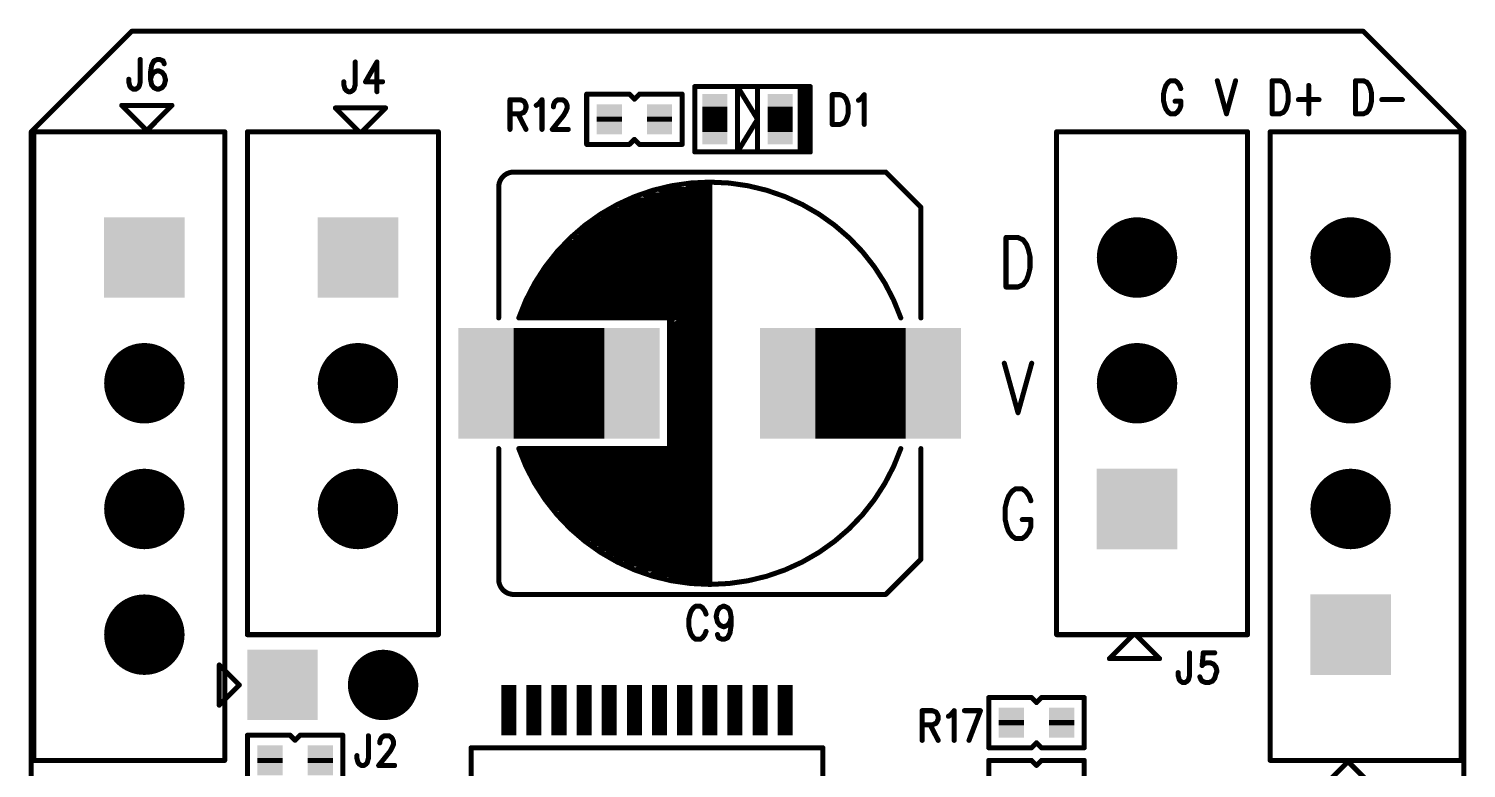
# Model space of a CAD drawing. Extents: x 100 to 128.6, y 94 to 134.1.
# Drawn here: x 99.95 to 128.55, y 119.34 to 134.05 of the extents above; entities that cross this region are included whole.
import ezdxf

# ---------------------------------------------------------------- set-up
doc = ezdxf.new("R2010")
doc.units = 0
doc.layers.get('0').update_dxf_attribs({"linetype": 'CONTINUOUS'})
doc.layers.add('MASK-TOP_PHO', color=10, linetype='CONTINUOUS')
doc.layers.add('SILK-TOP_PHO', color=9, linetype='CONTINUOUS')

# ---------------------------------------------------------------- blocks, each defined once
blk = doc.blocks.new('ROUND_1')
at = {"const_width": 0.050038}
blk.add_lwpolyline([(-0.025018, 0, 1), (0.025018, 0, 1)], format="xyb", close=True, dxfattribs=at)
blk = doc.blocks.new('SQUARE_28')
blk.add_solid([(0.799972, 0.799972), (0.799972, -0.799972), (-0.799972, 0.799972), (-0.799972, -0.799972)])
blk = doc.blocks.new('ROUND_49')
at = {"const_width": 0.799972}
blk.add_lwpolyline([(-0.399986, 0, 1), (0.399986, 0, 1)], format="xyb", close=True, dxfattribs=at)
blk = doc.blocks.new('ROUND_130')
at = {"const_width": 0.700024}
blk.add_lwpolyline([(-0.350012, 0, 1), (0.350012, 0, 1)], format="xyb", close=True, dxfattribs=at)
blk = doc.blocks.new('SQUARE_132')
blk.add_solid([(0.700024, 0.700024), (0.700024, -0.700024), (-0.700024, 0.700024), (-0.700024, -0.700024)])
blk = doc.blocks.new('SQUARE_16')
blk.add_solid([(0.250062, 0.250062), (0.250062, -0.250062), (-0.250062, 0.250062), (-0.250062, -0.250062)])
blk = doc.blocks.new('SQUARE_137')
blk.add_solid([(0.149986, 0.149986), (0.149986, -0.149986), (-0.149986, 0.149986), (-0.149986, -0.149986)])
blk = doc.blocks.new('SQUARE_171')
blk.add_solid([(1.099946, 1.099946), (1.099946, -1.099946), (-1.099946, 1.099946), (-1.099946, -1.099946)])

msp = doc.modelspace()

# ---------------------------------------------------------------- linework, layer by layer
at = {"layer": 'MASK-TOP_PHO'}
for points, const_width in [([(102.00005, 133.999986), (100.000054, 131.99999)], 0.100076), ([(126.499874, 133.999986), (102.00005, 133.999986)], 0.100076), ([(128.500124, 131.99999), (126.499874, 133.999986)], 0.100076), ([(113.599976, 132.500116), (113.599976, 131.99999)], 0.500124), ([(114.899948, 132.500116), (114.899948, 131.99999)], 0.500124), ([(111.499904, 132.199888), (111.499904, 132.299964)], 0.500124), ([(112.499902, 132.199888), (112.499902, 132.299964)], 0.500124), ([(100.000054, 131.99999), (100.000054, 102.00005)], 0.100076), ([(128.500124, 102.00005), (128.500124, 131.99999)], 0.100076), ([(109.599984, 127), (111.400082, 127)], 2.199892), ([(115.599972, 127), (117.40007, 127)], 2.199892), ([(109.499908, 120.149874), (109.499908, 120.849898)], 0.299972), ([(110.000034, 120.149874), (110.000034, 120.849898)], 0.299972), ([(110.499906, 120.149874), (110.499906, 120.849898)], 0.299972), ([(111.000032, 120.149874), (111.000032, 120.849898)], 0.299972), ([(111.499904, 120.149874), (111.499904, 120.849898)], 0.299972), ([(112.00003, 120.149874), (112.00003, 120.849898)], 0.299972), ([(112.499902, 120.149874), (112.499902, 120.849898)], 0.299972), ([(113.000028, 120.149874), (113.000028, 120.849898)], 0.299972), ([(113.4999, 120.149874), (113.4999, 120.849898)], 0.299972), ([(114.000026, 120.149874), (114.000026, 120.849898)], 0.299972), ([(114.499898, 120.149874), (114.499898, 120.849898)], 0.299972), ([(115.000024, 120.149874), (115.000024, 120.849898)], 0.299972), ([(119.499888, 120.299988), (119.499888, 120.199912)], 0.500124), ([(120.499886, 120.299988), (120.499886, 120.199912)], 0.500124), ([(104.750108, 119.450104), (104.750108, 119.549926)], 0.500124), ([(105.750106, 119.450104), (105.750106, 119.549926)], 0.500124)]:
    msp.add_lwpolyline(points, dxfattribs=dict(at, const_width=const_width))
at = {"layer": 'SILK-TOP_PHO', "const_width": 0.100076}
for points in [[(102.00005, 133.999986), (100.000054, 131.99999)], [(126.499874, 133.999986), (102.00005, 133.999986)], [(128.500124, 131.99999), (126.499874, 133.999986)], [(102.168198, 133.439154), (102.168198, 132.989066)], [(102.395528, 133.326632), (102.372668, 133.185916)], [(102.440994, 133.41096), (102.395528, 133.326632)], [(102.509066, 133.439154), (102.440994, 133.41096)], [(102.554532, 133.439154), (102.509066, 133.439154)], [(102.622604, 133.41096), (102.554532, 133.439154)], [(102.645464, 133.354572), (102.622604, 133.41096)], [(106.445558, 133.389116), (106.445558, 132.939028)], [(106.877358, 133.389116), (106.650028, 132.995416)], [(106.877358, 133.389116), (106.877358, 132.798312)], [(101.940868, 132.989066), (101.940868, 133.0452)], [(101.963728, 132.904738), (101.940868, 132.989066)], [(102.168198, 132.989066), (102.145338, 132.904738)], [(102.372668, 133.185916), (102.372668, 133.0452)], [(102.395528, 133.129782), (102.372668, 133.0452)], [(102.372668, 133.0452), (102.395528, 132.932932)], [(102.440994, 133.185916), (102.395528, 133.129782)], [(102.509066, 133.21411), (102.440994, 133.185916)], [(102.531926, 133.21411), (102.509066, 133.21411)], [(102.599998, 133.185916), (102.531926, 133.21411)], [(102.645464, 133.129782), (102.599998, 133.185916)], [(102.66807, 133.0452), (102.645464, 133.129782)], [(102.645464, 132.932932), (102.66807, 133.01726)], [(102.66807, 133.01726), (102.66807, 133.0452)], [(106.218228, 132.939028), (106.218228, 132.995416)], [(106.650028, 132.995416), (106.990896, 132.995416)], [(122.620532, 132.984494), (122.575066, 132.921756)], [(122.665998, 133.015736), (122.620532, 132.984494)], [(122.75693, 133.015736), (122.665998, 133.015736)], [(122.802396, 132.984494), (122.75693, 133.015736)], [(122.847608, 132.921756), (122.802396, 132.984494)], [(123.59767, 133.015736), (123.779534, 132.3594)], [(123.961398, 133.015736), (123.779534, 132.3594)], [(124.6886, 133.015736), (124.6886, 132.3594)], [(124.6886, 133.015736), (124.847604, 133.015736)], [(124.847604, 133.015736), (124.91593, 132.984494)], [(124.91593, 132.984494), (124.961396, 132.921756)], [(126.347728, 133.015736), (126.347728, 132.3594)], [(126.347728, 133.015736), (126.506732, 133.015736)], [(126.506732, 133.015736), (126.575058, 132.984494)], [(126.575058, 132.984494), (126.620524, 132.921756)], [(101.986334, 132.876544), (101.963728, 132.904738)], [(102.0318, 132.84835), (101.986334, 132.876544)], [(102.077266, 132.84835), (102.0318, 132.84835)], [(102.122732, 132.876544), (102.077266, 132.84835)], [(102.145338, 132.904738), (102.122732, 132.876544)], [(102.395528, 132.932932), (102.440994, 132.876544)], [(102.440994, 132.876544), (102.509066, 132.84835)], [(102.509066, 132.84835), (102.531926, 132.84835)], [(102.531926, 132.84835), (102.599998, 132.876544)], [(102.599998, 132.876544), (102.645464, 132.932932)], [(106.240834, 132.8547), (106.218228, 132.939028)], [(106.263694, 132.826506), (106.240834, 132.8547)], [(106.30916, 132.798312), (106.263694, 132.826506)], [(106.354626, 132.798312), (106.30916, 132.798312)], [(106.400092, 132.826506), (106.354626, 132.798312)], [(106.422698, 132.8547), (106.400092, 132.826506)], [(106.445558, 132.939028), (106.422698, 132.8547)], [(111.05007, 132.750052), (111.05007, 131.750054)], [(111.899954, 132.750052), (111.05007, 132.750052)], [(112.00003, 132.649976), (111.899954, 132.750052)], [(112.100106, 132.750052), (112.00003, 132.649976)], [(112.94999, 132.750052), (112.100106, 132.750052)], [(112.94999, 131.750054), (112.94999, 132.750052)], [(113.199926, 131.59994), (113.199926, 132.899912)], [(113.199926, 132.899912), (115.400074, 132.899912)], [(114.450114, 132.249926), (114.050064, 132.899912)], [(114.050064, 132.899912), (114.050064, 131.59994)], [(114.450114, 131.59994), (114.450114, 132.899912)], [(114.450114, 132.899912), (115.499896, 132.899912)], [(115.299998, 131.649978), (115.299998, 132.849874)], [(115.400074, 132.899912), (115.400074, 131.59994)], [(115.499896, 132.899912), (115.499896, 131.59994)], [(115.936268, 132.73913), (115.936268, 132.148326)], [(115.936268, 132.73913), (116.095526, 132.73913)], [(116.095526, 132.73913), (116.163598, 132.710936)], [(116.163598, 132.710936), (116.209064, 132.654802)], [(116.209064, 132.654802), (116.231924, 132.598414)], [(116.459, 132.626608), (116.504466, 132.654802)], [(116.504466, 132.654802), (116.572792, 132.73913)], [(116.572792, 132.73913), (116.572792, 132.148326)], [(122.552206, 132.859272), (122.5296, 132.765546)], [(122.5296, 132.765546), (122.5296, 132.609336)], [(122.575066, 132.921756), (122.552206, 132.859272)], [(122.870468, 132.859272), (122.847608, 132.921756)], [(124.961396, 132.921756), (124.984002, 132.859272)], [(124.984002, 132.859272), (125.006862, 132.765546)], [(125.006862, 132.765546), (125.006862, 132.609336)], [(125.415802, 132.921756), (125.415802, 132.3594)], [(126.620524, 132.921756), (126.64313, 132.859272)], [(126.64313, 132.859272), (126.66599, 132.765546)], [(126.66599, 132.765546), (126.66599, 132.609336)], [(102.274878, 132.050028), (101.799898, 132.525008)], [(101.799898, 132.525008), (102.799896, 132.525008)], [(102.799896, 132.525008), (102.324916, 132.050028)], [(106.52506, 131.99999), (106.05008, 132.47497)], [(106.05008, 132.47497), (107.050078, 132.47497)], [(107.050078, 132.47497), (106.575098, 131.99999)], [(109.525054, 132.639054), (109.525054, 132.048504)], [(109.525054, 132.639054), (109.729524, 132.639054)], [(109.729524, 132.639054), (109.79785, 132.61086)], [(109.79785, 132.385816), (109.729524, 132.357876)], [(109.79785, 132.61086), (109.820456, 132.58292)], [(109.820456, 132.41401), (109.79785, 132.385816)], [(109.820456, 132.58292), (109.843062, 132.526532)], [(109.843062, 132.470398), (109.820456, 132.41401)], [(109.843062, 132.526532), (109.843062, 132.470398)], [(110.047786, 132.526532), (110.093252, 132.554726)], [(110.093252, 132.554726), (110.161324, 132.639054)], [(110.161324, 132.639054), (110.161324, 132.048504)], [(110.388654, 132.526532), (110.41126, 132.58292)], [(110.388654, 132.498338), (110.388654, 132.526532)], [(110.41126, 132.58292), (110.43412, 132.61086)], [(110.43412, 132.61086), (110.479586, 132.639054)], [(110.479586, 132.639054), (110.570518, 132.639054)], [(110.570518, 132.639054), (110.615984, 132.61086)], [(110.63859, 132.41401), (110.593124, 132.329682)], [(110.615984, 132.61086), (110.63859, 132.58292)], [(110.63859, 132.58292), (110.66145, 132.526532)], [(110.66145, 132.470398), (110.63859, 132.41401)], [(110.66145, 132.526532), (110.66145, 132.470398)], [(116.231924, 132.598414), (116.25453, 132.514086)], [(116.25453, 132.37337), (116.231924, 132.289042)], [(116.25453, 132.514086), (116.25453, 132.37337)], [(122.5296, 132.609336), (122.552206, 132.51561)], [(122.552206, 132.51561), (122.575066, 132.453126)], [(122.575066, 132.453126), (122.620532, 132.390642)], [(122.620532, 132.390642), (122.665998, 132.3594)], [(122.75693, 132.609336), (122.870468, 132.609336)], [(122.75693, 132.3594), (122.802396, 132.390642)], [(122.802396, 132.390642), (122.847608, 132.453126)], [(122.847608, 132.453126), (122.870468, 132.51561)], [(122.870468, 132.51561), (122.870468, 132.609336)], [(124.91593, 132.390642), (124.847604, 132.3594)], [(124.961396, 132.453126), (124.91593, 132.390642)], [(124.984002, 132.51561), (124.961396, 132.453126)], [(125.006862, 132.609336), (124.984002, 132.51561)], [(125.211332, 132.640578), (125.620526, 132.640578)], [(126.575058, 132.390642), (126.506732, 132.3594)], [(126.620524, 132.453126), (126.575058, 132.390642)], [(126.64313, 132.51561), (126.620524, 132.453126)], [(126.66599, 132.609336), (126.64313, 132.51561)], [(126.87046, 132.640578), (127.279654, 132.640578)], [(109.729524, 132.357876), (109.525054, 132.357876)], [(109.684058, 132.357876), (109.843062, 132.048504)], [(110.593124, 132.329682), (110.365794, 132.048504)], [(114.050064, 131.59994), (114.450114, 132.249926)], [(116.095526, 132.148326), (115.936268, 132.148326)], [(116.163598, 132.17652), (116.095526, 132.148326)], [(116.209064, 132.232908), (116.163598, 132.17652)], [(116.231924, 132.289042), (116.209064, 132.232908)], [(122.665998, 132.3594), (122.75693, 132.3594)], [(124.847604, 132.3594), (124.6886, 132.3594)], [(126.506732, 132.3594), (126.347728, 132.3594)], [(100.000054, 131.99999), (100.000054, 102.00005)], [(100.050092, 131.99999), (103.849932, 131.99999)], [(100.050092, 119.499888), (100.050092, 131.99999)], [(103.849932, 131.99999), (103.849932, 119.499888)], [(104.30002, 131.99999), (108.100114, 131.99999)], [(104.30002, 122.00001), (104.30002, 131.99999)], [(108.100114, 131.99999), (108.100114, 122.00001)], [(110.365794, 132.048504), (110.684056, 132.048504)], [(111.899954, 131.750054), (112.00003, 131.849876)], [(112.00003, 131.849876), (112.100106, 131.750054)], [(120.400064, 122.00001), (120.400064, 131.99999)], [(120.400064, 131.99999), (124.199904, 131.99999)], [(124.199904, 131.99999), (124.199904, 122.00001)], [(124.649992, 119.499888), (124.649992, 131.99999)], [(124.649992, 131.99999), (128.450086, 131.99999)], [(128.450086, 131.99999), (128.450086, 119.499888)], [(128.500124, 102.00005), (128.500124, 131.99999)], [(111.05007, 131.750054), (111.899954, 131.750054)], [(112.100106, 131.750054), (112.94999, 131.750054)], [(115.400074, 131.59994), (113.199926, 131.59994)], [(115.499896, 131.59994), (114.450114, 131.59994)], [(117.00002, 131.19989), (109.599984, 131.19989)], [(113.4999, 130.949954), (113.050066, 130.949954)], [(113.4999, 130.999992), (113.4999, 123.000008)], [(117.700044, 130.50012), (117.00002, 131.19989)], [(109.30001, 130.899916), (109.30001, 128.299972)], [(113.4999, 130.750056), (112.199928, 130.750056)], [(113.4999, 130.849878), (112.499902, 130.849878)], [(113.4999, 130.450082), (111.499904, 130.450082)], [(113.4999, 130.549904), (111.700056, 130.549904)], [(113.4999, 130.64998), (111.899954, 130.64998)], [(117.700044, 128.299972), (117.700044, 130.50012)], [(113.4999, 130.150108), (111.05007, 130.150108)], [(113.4999, 130.24993), (111.19993, 130.24993)], [(113.4999, 130.350006), (111.350044, 130.350006)], [(110.65002, 129.800096), (113.450116, 129.800096)], [(113.4999, 129.899918), (110.79988, 129.899918)], [(113.4999, 129.999994), (110.899956, 129.999994)], [(113.4999, 130.050032), (110.949994, 130.050032)], [(119.393208, 129.898394), (119.393208, 128.914144)], [(119.393208, 129.898394), (119.631714, 129.898394)], [(119.631714, 129.898394), (119.734076, 129.851658)], [(119.734076, 129.851658), (119.802148, 129.757932)], [(113.3729, 129.54), (110.450122, 129.54)], [(110.499906, 129.599944), (113.450116, 129.599944)], [(113.4999, 129.667), (110.549944, 129.667)], [(113.4999, 129.70002), (110.599982, 129.70002)], [(119.802148, 129.757932), (119.836438, 129.663952)], [(119.836438, 129.663952), (119.870474, 129.52349)], [(119.870474, 129.52349), (119.870474, 129.289048)], [(113.450116, 129.249932), (110.199932, 129.249932)], [(113.4999, 129.286), (110.24997, 129.286)], [(110.300008, 129.350008), (113.450116, 129.350008)], [(113.3729, 129.413), (110.350046, 129.413)], [(113.4999, 129.400046), (110.350046, 129.400046)], [(113.4999, 129.500122), (110.400084, 129.500122)], [(112.899952, 129.500122), (112.899952, 125.150118)], [(119.870474, 129.289048), (119.836438, 129.148332)], [(113.4999, 129.032), (110.050072, 129.032)], [(113.450116, 128.949958), (110.050072, 128.949958)], [(110.10011, 129.100072), (113.450116, 129.100072)], [(113.4999, 129.159), (110.149894, 129.159)], [(110.199932, 129.199894), (113.450116, 129.199894)], [(119.734076, 128.96088), (119.631714, 128.914144)], [(119.802148, 129.054606), (119.734076, 128.96088)], [(119.836438, 129.148332), (119.802148, 129.054606)], [(113.450116, 128.75006), (109.899958, 128.75006)], [(113.4491, 128.7018), (109.899958, 128.7018)], [(113.3729, 128.905), (110.000034, 128.905)], [(110.000034, 128.849882), (113.450116, 128.849882)], [(119.631714, 128.914144), (119.393208, 128.914144)], [(113.4491, 128.397), (109.750098, 128.397)], [(113.4491, 128.5494), (109.799882, 128.5494)], [(109.799882, 128.500124), (113.450116, 128.500124)], [(113.450116, 128.649984), (109.84992, 128.649984)], [(109.84992, 128.599946), (113.450116, 128.599946)], [(112.750092, 128.400048), (112.750092, 125.400054)], [(113.300002, 128.400048), (113.300002, 125.700028)], [(113.400078, 128.400048), (113.400078, 125.700028)], [(109.70006, 128.299972), (113.4999, 128.299972)], [(112.700054, 128.299972), (112.700054, 125.700028)], [(112.849914, 128.199896), (112.849914, 125.700028)], [(113.000028, 128.299972), (113.000028, 125.700028)], [(113.100104, 128.35001), (113.100104, 125.700028)], [(113.199926, 128.35001), (113.199926, 125.700028)], [(119.359172, 127.398526), (119.631714, 126.414022)], [(119.90451, 127.398526), (119.631714, 126.414022)], [(109.30001, 125.700028), (109.30001, 123.100084)], [(109.70006, 125.700028), (113.4999, 125.700028)], [(113.4999, 125.603), (109.750098, 125.603)], [(113.450116, 125.549914), (109.799882, 125.549914)], [(117.700044, 123.49988), (117.700044, 125.700028)], [(113.4999, 125.476), (109.799882, 125.476)], [(109.84992, 125.400054), (113.4999, 125.400054)], [(113.4999, 125.299978), (109.899958, 125.299978)], [(113.4999, 125.349), (111.2139, 125.349)], [(113.4999, 125.222), (111.3409, 125.222)], [(113.4999, 125.199902), (109.949996, 125.199902)], [(110.000034, 125.10008), (113.4999, 125.10008)], [(113.4999, 125.000004), (110.050072, 125.000004)], [(113.4999, 125.095), (111.4679, 125.095)], [(113.3729, 124.968), (111.5949, 124.968)], [(110.10011, 124.899928), (113.4999, 124.899928)], [(113.4999, 124.800106), (110.199932, 124.800106)], [(110.24997, 124.70003), (113.4999, 124.70003)], [(113.4999, 124.841), (111.7219, 124.841)], [(113.4999, 124.714), (111.8489, 124.714)], [(119.410226, 124.663962), (119.37619, 124.5235)], [(119.444262, 124.757688), (119.410226, 124.663962)], [(119.512588, 124.851668), (119.444262, 124.757688)], [(119.58066, 124.898404), (119.512588, 124.851668)], [(119.717058, 124.898404), (119.58066, 124.898404)], [(119.78513, 124.851668), (119.717058, 124.898404)], [(119.853456, 124.757688), (119.78513, 124.851668)], [(119.887492, 124.663962), (119.853456, 124.757688)], [(113.4999, 124.599954), (110.300008, 124.599954)], [(110.400084, 124.499878), (113.4999, 124.499878)], [(113.4999, 124.400056), (110.499906, 124.400056)], [(113.4999, 124.587), (111.9759, 124.587)], [(113.4999, 124.46), (112.2299, 124.46)], [(119.37619, 124.5235), (119.37619, 124.289058)], [(110.599982, 124.29998), (113.4999, 124.29998)], [(110.65002, 124.249942), (113.400078, 124.249942)], [(113.4999, 124.199904), (110.700058, 124.199904)], [(113.4999, 124.100082), (110.750096, 124.100082)], [(113.4999, 124.333), (112.4839, 124.333)], [(113.4999, 124.29998), (112.599978, 124.29998)], [(113.4999, 124.206), (113.1189, 124.206)], [(119.37619, 124.289058), (119.410226, 124.148342)], [(119.410226, 124.148342), (119.444262, 124.054616)], [(119.717058, 124.289058), (119.887492, 124.289058)], [(119.853456, 124.054616), (119.887492, 124.148342)], [(119.887492, 124.148342), (119.887492, 124.289058)], [(113.4999, 124.000006), (110.899956, 124.000006)], [(113.4999, 123.89993), (111.000032, 123.89993)], [(113.4999, 123.800108), (111.149892, 123.800108)], [(119.444262, 124.054616), (119.512588, 123.96089)], [(119.512588, 123.96089), (119.58066, 123.914154)], [(119.58066, 123.914154), (119.717058, 123.914154)], [(119.717058, 123.914154), (119.78513, 123.96089)], [(119.78513, 123.96089), (119.853456, 124.054616)], [(113.4999, 123.700032), (111.300006, 123.700032)], [(113.4999, 123.599956), (111.45012, 123.599956)], [(113.4999, 123.49988), (111.59998, 123.49988)], [(113.4999, 123.400058), (111.799878, 123.400058)], [(113.4999, 123.299982), (112.050068, 123.299982)], [(117.00002, 122.80011), (117.700044, 123.49988)], [(113.4999, 123.199906), (112.350042, 123.199906)], [(113.4999, 123.100084), (112.700054, 123.100084)], [(109.599984, 122.80011), (117.00002, 122.80011)], [(113.106708, 122.409458), (113.084102, 122.315732)], [(113.129568, 122.471942), (113.106708, 122.409458)], [(113.175034, 122.534426), (113.129568, 122.471942)], [(113.2205, 122.565668), (113.175034, 122.534426)], [(113.311432, 122.565668), (113.2205, 122.565668)], [(113.356898, 122.534426), (113.311432, 122.565668)], [(113.402364, 122.471942), (113.356898, 122.534426)], [(113.42497, 122.409458), (113.402364, 122.471942)], [(113.62944, 122.378216), (113.6523, 122.471942)], [(113.62944, 122.346974), (113.62944, 122.378216)], [(113.6523, 122.471942), (113.697766, 122.534426)], [(113.697766, 122.534426), (113.765838, 122.565668)], [(113.765838, 122.565668), (113.788698, 122.565668)], [(113.788698, 122.565668), (113.85677, 122.534426)], [(113.85677, 122.534426), (113.902236, 122.471942)], [(113.902236, 122.471942), (113.925096, 122.346974)], [(113.084102, 122.315732), (113.084102, 122.159268)], [(113.084102, 122.159268), (113.106708, 122.065542)], [(113.6523, 122.253248), (113.62944, 122.346974)], [(113.697766, 122.19051), (113.6523, 122.253248)], [(113.765838, 122.159268), (113.697766, 122.19051)], [(113.788698, 122.159268), (113.765838, 122.159268)], [(113.85677, 122.19051), (113.788698, 122.159268)], [(113.902236, 122.253248), (113.85677, 122.19051)], [(113.925096, 122.346974), (113.902236, 122.253248)], [(113.925096, 122.19051), (113.902236, 122.0343)], [(113.925096, 122.346974), (113.925096, 122.19051)], [(108.100114, 122.00001), (104.30002, 122.00001)], [(113.106708, 122.065542), (113.129568, 122.003058)], [(113.129568, 122.003058), (113.175034, 121.940574)], [(113.175034, 121.940574), (113.2205, 121.909332)], [(113.2205, 121.909332), (113.311432, 121.909332)], [(113.311432, 121.909332), (113.356898, 121.940574)], [(113.356898, 121.940574), (113.402364, 122.003058)], [(113.402364, 122.003058), (113.42497, 122.065542)], [(113.674906, 121.940574), (113.6523, 122.003058)], [(113.743232, 121.909332), (113.674906, 121.940574)], [(113.788698, 121.909332), (113.743232, 121.909332)], [(113.85677, 121.940574), (113.788698, 121.909332)], [(113.902236, 122.0343), (113.85677, 121.940574)], [(124.199904, 122.00001), (120.400064, 122.00001)], [(121.4501, 121.52503), (121.92508, 122.00001)], [(121.975118, 122.00001), (122.450098, 121.52503)], [(122.450098, 121.52503), (121.4501, 121.52503)], [(123.045474, 121.639076), (123.045474, 121.188988)], [(123.31827, 121.639076), (123.29541, 121.385838)], [(123.545346, 121.639076), (123.31827, 121.639076)], [(103.73995, 120.597422), (103.73995, 121.397522)], [(103.73995, 121.397522), (104.14, 120.997472)], [(122.818144, 121.188988), (122.818144, 121.245376)], [(123.29541, 121.385838), (123.31827, 121.414032)], [(123.31827, 121.414032), (123.386342, 121.442226)], [(123.386342, 121.442226), (123.454668, 121.442226)], [(123.454668, 121.442226), (123.52274, 121.414032)], [(123.52274, 121.414032), (123.568206, 121.357898)], [(123.568206, 121.217182), (123.545346, 121.132854)], [(123.568206, 121.357898), (123.590812, 121.273316)], [(123.590812, 121.273316), (123.568206, 121.217182)], [(104.14, 120.997472), (103.73995, 120.597422)], [(122.841004, 121.10466), (122.818144, 121.188988)], [(122.86361, 121.076466), (122.841004, 121.10466)], [(122.909076, 121.048526), (122.86361, 121.076466)], [(122.954542, 121.048526), (122.909076, 121.048526)], [(123.000008, 121.076466), (122.954542, 121.048526)], [(123.022614, 121.10466), (123.000008, 121.076466)], [(123.045474, 121.188988), (123.022614, 121.10466)], [(123.272804, 121.10466), (123.249944, 121.161048)], [(123.29541, 121.076466), (123.272804, 121.10466)], [(123.363736, 121.048526), (123.29541, 121.076466)], [(123.431808, 121.048526), (123.363736, 121.048526)], [(123.49988, 121.076466), (123.431808, 121.048526)], [(123.545346, 121.132854), (123.49988, 121.076466)], [(119.899938, 120.750076), (119.050054, 120.750076)], [(119.050054, 120.750076), (119.050054, 119.750078)], [(120.000014, 120.65), (119.899938, 120.750076)], [(120.10009, 120.750076), (120.000014, 120.65)], [(120.949974, 120.750076), (120.10009, 120.750076)], [(120.949974, 119.750078), (120.949974, 120.750076)], [(117.724936, 120.488964), (117.724936, 119.898414)], [(117.724936, 120.488964), (117.92966, 120.488964)], [(117.92966, 120.488964), (117.997732, 120.461024)], [(117.997732, 120.461024), (118.020338, 120.43283)], [(118.020338, 120.43283), (118.043198, 120.376442)], [(118.043198, 120.376442), (118.043198, 120.320308)], [(118.247668, 120.376442), (118.293134, 120.404636)], [(118.293134, 120.404636), (118.36146, 120.488964)], [(118.36146, 120.488964), (118.36146, 119.898414)], [(118.56593, 120.488964), (118.884192, 120.488964)], [(118.884192, 120.488964), (118.656862, 119.898414)], [(117.92966, 120.207786), (117.724936, 120.207786)], [(117.884194, 120.207786), (118.043198, 119.898414)], [(117.997732, 120.23598), (117.92966, 120.207786)], [(118.020338, 120.264174), (117.997732, 120.23598)], [(118.043198, 120.320308), (118.020338, 120.264174)], [(104.30002, 120.000014), (104.30002, 119.000016)], [(105.149904, 120.000014), (104.30002, 120.000014)], [(105.24998, 119.899938), (105.149904, 120.000014)], [(105.350056, 120.000014), (105.24998, 119.899938)], [(106.19994, 120.000014), (105.350056, 120.000014)], [(106.19994, 119.000016), (106.19994, 120.000014)], [(106.706924, 119.989092), (106.706924, 119.539004)], [(106.934, 119.87657), (106.95686, 119.932704)], [(106.934, 119.848376), (106.934, 119.87657)], [(106.95686, 119.932704), (106.979466, 119.960898)], [(106.979466, 119.960898), (107.024932, 119.989092)], [(107.024932, 119.989092), (107.115864, 119.989092)], [(107.115864, 119.989092), (107.16133, 119.960898)], [(107.16133, 119.960898), (107.18419, 119.932704)], [(107.18419, 119.932704), (107.206796, 119.87657)], [(107.206796, 119.820436), (107.18419, 119.764048)], [(107.206796, 119.87657), (107.206796, 119.820436)], [(119.899938, 119.750078), (120.000014, 119.8499)], [(120.000014, 119.8499), (120.10009, 119.750078)], [(103.849932, 119.499888), (100.050092, 119.499888)], [(106.479594, 119.539004), (106.479594, 119.595392)], [(106.5022, 119.454676), (106.479594, 119.539004)], [(106.706924, 119.539004), (106.684064, 119.454676)], [(107.138724, 119.67972), (106.911394, 119.398542)], [(107.18419, 119.764048), (107.138724, 119.67972)], [(115.750086, 119.750078), (108.7501, 119.750078)], [(108.7501, 119.750078), (108.7501, 113.149888)], [(115.750086, 112.750092), (115.750086, 119.750078)], [(119.050054, 119.750078), (119.899938, 119.750078)], [(119.899938, 119.499888), (119.050054, 119.499888)], [(119.050054, 119.499888), (119.050054, 118.49989)], [(120.000014, 119.400066), (119.899938, 119.499888)], [(120.10009, 119.499888), (120.000014, 119.400066)], [(120.10009, 119.750078), (120.949974, 119.750078)], [(120.949974, 119.499888), (120.10009, 119.499888)], [(120.949974, 118.49989), (120.949974, 119.499888)], [(128.450086, 119.499888), (124.649992, 119.499888)], [(106.52506, 119.426482), (106.5022, 119.454676)], [(106.570526, 119.398542), (106.52506, 119.426482)], [(106.615992, 119.398542), (106.570526, 119.398542)], [(106.661458, 119.426482), (106.615992, 119.398542)], [(106.684064, 119.454676), (106.661458, 119.426482)], [(106.911394, 119.398542), (107.229656, 119.398542)], [(125.700028, 118.975124), (126.175008, 119.450104)], [(126.225046, 119.450104), (126.700026, 118.975124)]]:
    msp.add_lwpolyline(points, dxfattribs=at)
for points in [[(109.599984, 131.19989, 0.4142136), (109.30001, 130.899916)], [(117.299994, 128.299718, 0.7106617), (109.699806, 128.299718)], [(109.699806, 125.700282, 0.7106617), (117.299994, 125.700282)], [(109.30001, 123.100084, 0.4142136), (109.599984, 122.80011)]]:
    msp.add_lwpolyline(points, format="xyb", dxfattribs=at)

# ---------------------------------------------------------------- block references
at = {"layer": 'MASK-TOP_PHO'}
for name, p in [('ROUND_1', (102.00005, 133.999986)), ('ROUND_1', (126.499874, 133.999986)), ('SQUARE_16', (113.599976, 132.500116)), ('SQUARE_16', (114.899948, 132.500116)), ('SQUARE_16', (111.499904, 132.299964)), ('SQUARE_16', (111.499904, 132.199888)), ('SQUARE_16', (112.499902, 132.299964)), ('SQUARE_16', (112.499902, 132.199888)), ('SQUARE_16', (113.599976, 131.99999)), ('SQUARE_16', (114.899948, 131.99999)), ('ROUND_1', (100.000054, 131.99999)), ('ROUND_1', (128.500124, 131.99999)), ('SQUARE_28', (102.249986, 129.500122)), ('SQUARE_28', (106.499914, 129.500122)), ('ROUND_49', (122.00001, 129.500122)), ('ROUND_49', (126.249938, 129.500122)), ('SQUARE_171', (109.599984, 127)), ('SQUARE_171', (111.400082, 127)), ('SQUARE_171', (115.599972, 127)), ('SQUARE_171', (117.40007, 127)), ('ROUND_49', (102.249986, 127)), ('ROUND_49', (106.499914, 127)), ('ROUND_49', (122.00001, 127)), ('ROUND_49', (126.249938, 127)), ('ROUND_49', (102.249986, 124.499878)), ('ROUND_49', (106.499914, 124.499878)), ('SQUARE_28', (122.00001, 124.499878)), ('ROUND_49', (126.249938, 124.499878)), ('ROUND_49', (102.249986, 122.00001)), ('SQUARE_28', (126.249938, 122.00001)), ('SQUARE_132', (105.000044, 121.000012)), ('ROUND_130', (107.00004, 121.000012)), ('SQUARE_137', (109.499908, 120.849898)), ('SQUARE_137', (110.000034, 120.849898)), ('SQUARE_137', (110.499906, 120.849898)), ('SQUARE_137', (111.000032, 120.849898)), ('SQUARE_137', (111.499904, 120.849898)), ('SQUARE_137', (112.00003, 120.849898)), ('SQUARE_137', (112.499902, 120.849898)), ('SQUARE_137', (113.000028, 120.849898)), ('SQUARE_137', (113.4999, 120.849898)), ('SQUARE_137', (114.000026, 120.849898)), ('SQUARE_137', (114.499898, 120.849898)), ('SQUARE_137', (115.000024, 120.849898)), ('SQUARE_16', (119.499888, 120.299988)), ('SQUARE_16', (119.499888, 120.199912)), ('SQUARE_16', (120.499886, 120.299988)), ('SQUARE_16', (120.499886, 120.199912)), ('SQUARE_137', (109.499908, 120.149874)), ('SQUARE_137', (110.000034, 120.149874)), ('SQUARE_137', (110.499906, 120.149874)), ('SQUARE_137', (111.000032, 120.149874)), ('SQUARE_137', (111.499904, 120.149874)), ('SQUARE_137', (112.00003, 120.149874)), ('SQUARE_137', (112.499902, 120.149874)), ('SQUARE_137', (113.000028, 120.149874)), ('SQUARE_137', (113.4999, 120.149874)), ('SQUARE_137', (114.000026, 120.149874)), ('SQUARE_137', (114.499898, 120.149874)), ('SQUARE_137', (115.000024, 120.149874)), ('SQUARE_16', (104.750108, 119.549926)), ('SQUARE_16', (104.750108, 119.450104)), ('SQUARE_16', (105.750106, 119.549926)), ('SQUARE_16', (105.750106, 119.450104))]:
    msp.add_blockref(name, p, dxfattribs=at)
at = {"layer": 'SILK-TOP_PHO'}
for p in [(102.00005, 133.999986), (126.499874, 133.999986), (102.168198, 133.439154), (102.395528, 133.326632), (102.440994, 133.41096), (102.509066, 133.439154), (102.554532, 133.439154), (102.622604, 133.41096), (102.645464, 133.354572), (106.445558, 133.389116), (106.877358, 133.389116), (106.877358, 133.389116), (101.940868, 133.0452), (101.940868, 132.989066), (102.168198, 132.989066), (102.372668, 133.185916), (102.372668, 133.0452), (102.372668, 133.0452), (102.395528, 133.129782), (102.440994, 133.185916), (102.509066, 133.21411), (102.531926, 133.21411), (102.599998, 133.185916), (102.645464, 133.129782), (102.66807, 133.0452), (102.66807, 133.01726), (106.218228, 132.995416), (106.650028, 132.995416), (106.990896, 132.995416), (122.620532, 132.984494), (122.665998, 133.015736), (122.75693, 133.015736), (122.802396, 132.984494), (123.59767, 133.015736), (123.961398, 133.015736), (124.6886, 133.015736), (124.6886, 133.015736), (124.847604, 133.015736), (124.91593, 132.984494), (126.347728, 133.015736), (126.347728, 133.015736), (126.506732, 133.015736), (126.575058, 132.984494), (101.963728, 132.904738), (101.986334, 132.876544), (102.0318, 132.84835), (102.077266, 132.84835), (102.122732, 132.876544), (102.145338, 132.904738), (102.395528, 132.932932), (102.440994, 132.876544), (102.509066, 132.84835), (102.531926, 132.84835), (102.599998, 132.876544), (102.645464, 132.932932), (106.218228, 132.939028), (106.240834, 132.8547), (106.263694, 132.826506), (106.30916, 132.798312), (106.354626, 132.798312), (106.400092, 132.826506), (106.422698, 132.8547), (106.445558, 132.939028), (106.877358, 132.798312), (111.05007, 132.750052), (111.05007, 132.750052), (111.899954, 132.750052), (112.100106, 132.750052), (112.94999, 132.750052), (113.199926, 132.899912), (114.050064, 132.899912), (114.450114, 132.899912), (115.299998, 132.849874), (115.400074, 132.899912), (115.499896, 132.899912), (115.936268, 132.73913), (115.936268, 132.73913), (116.095526, 132.73913), (116.163598, 132.710936), (116.209064, 132.654802), (116.504466, 132.654802), (116.572792, 132.73913), (122.5296, 132.765546), (122.552206, 132.859272), (122.575066, 132.921756), (122.847608, 132.921756), (122.870468, 132.859272), (124.961396, 132.921756), (124.984002, 132.859272), (125.006862, 132.765546), (125.415802, 132.921756), (126.620524, 132.921756), (126.64313, 132.859272), (126.66599, 132.765546), (101.799898, 132.525008), (102.799896, 132.525008), (106.05008, 132.47497), (107.050078, 132.47497), (109.525054, 132.639054), (109.525054, 132.639054), (109.729524, 132.639054), (109.79785, 132.61086), (109.79785, 132.385816), (109.820456, 132.58292), (109.820456, 132.41401), (109.843062, 132.526532), (109.843062, 132.470398), (110.047786, 132.526532), (110.093252, 132.554726), (110.161324, 132.639054), (110.388654, 132.526532), (110.388654, 132.498338), (110.41126, 132.58292), (110.43412, 132.61086), (110.479586, 132.639054), (110.570518, 132.639054), (110.615984, 132.61086), (110.63859, 132.58292), (110.63859, 132.41401), (110.66145, 132.526532), (110.66145, 132.470398), (112.00003, 132.649976), (116.231924, 132.598414), (116.25453, 132.514086), (116.25453, 132.37337), (116.459, 132.626608), (122.5296, 132.609336), (122.552206, 132.51561), (122.575066, 132.453126), (122.620532, 132.390642), (122.75693, 132.609336), (122.802396, 132.390642), (122.847608, 132.453126), (122.870468, 132.609336), (122.870468, 132.609336), (122.870468, 132.51561), (124.91593, 132.390642), (124.961396, 132.453126), (124.984002, 132.51561), (125.006862, 132.609336), (125.211332, 132.640578), (125.620526, 132.640578), (126.575058, 132.390642), (126.620524, 132.453126), (126.64313, 132.51561), (126.66599, 132.609336), (126.87046, 132.640578), (127.279654, 132.640578), (109.525054, 132.357876), (109.684058, 132.357876), (109.729524, 132.357876), (110.593124, 132.329682), (114.450114, 132.249926), (115.936268, 132.148326), (115.936268, 132.148326), (116.095526, 132.148326), (116.163598, 132.17652), (116.209064, 132.232908), (116.231924, 132.289042), (116.572792, 132.148326), (122.665998, 132.3594), (122.75693, 132.3594), (123.779534, 132.3594), (123.779534, 132.3594), (124.6886, 132.3594), (124.6886, 132.3594), (124.847604, 132.3594), (125.415802, 132.3594), (126.347728, 132.3594), (126.347728, 132.3594), (126.506732, 132.3594), (100.000054, 131.99999), (100.050092, 131.99999), (100.050092, 131.99999), (102.274878, 132.050028), (102.324916, 132.050028), (103.849932, 131.99999), (104.30002, 131.99999), (104.30002, 131.99999), (106.52506, 131.99999), (106.575098, 131.99999), (108.100114, 131.99999), (109.525054, 132.048504), (109.843062, 132.048504), (110.161324, 132.048504), (110.365794, 132.048504), (110.684056, 132.048504), (112.00003, 131.849876), (120.400064, 131.99999), (124.199904, 131.99999), (124.649992, 131.99999), (128.450086, 131.99999), (128.500124, 131.99999), (111.05007, 131.750054), (111.899954, 131.750054), (112.100106, 131.750054), (112.94999, 131.750054), (113.199926, 131.59994), (114.050064, 131.59994), (114.050064, 131.59994), (114.450114, 131.59994), (115.299998, 131.649978), (115.400074, 131.59994), (115.400074, 131.59994), (115.499896, 131.59994), (115.499896, 131.59994), (109.599984, 131.19989), (109.599984, 131.19989), (113.050066, 130.949954), (113.4999, 130.999992), (113.4999, 130.949954), (117.00002, 131.19989), (109.30001, 130.899916), (109.30001, 130.899916), (112.199928, 130.750056), (112.499902, 130.849878), (113.4999, 130.849878), (113.4999, 130.750056), (111.499904, 130.450082), (111.700056, 130.549904), (111.899954, 130.64998), (113.4999, 130.64998), (113.4999, 130.549904), (113.4999, 130.450082), (117.700044, 130.50012), (111.05007, 130.150108), (111.19993, 130.24993), (111.350044, 130.350006), (113.4999, 130.350006), (113.4999, 130.24993), (113.4999, 130.150108), (110.65002, 129.800096), (110.79988, 129.899918), (110.899956, 129.999994), (110.949994, 130.050032), (113.450116, 129.800096), (113.4999, 130.050032), (113.4999, 129.999994), (113.4999, 129.899918), (119.393208, 129.898394), (119.393208, 129.898394), (119.631714, 129.898394), (119.734076, 129.851658), (110.450122, 129.54), (110.499906, 129.599944), (110.549944, 129.667), (110.599982, 129.70002), (113.3729, 129.54), (113.450116, 129.599944), (113.4999, 129.70002), (113.4999, 129.667), (119.802148, 129.757932), (119.836438, 129.663952), (119.870474, 129.52349), (110.199932, 129.249932), (110.24997, 129.286), (110.300008, 129.350008), (110.350046, 129.413), (110.350046, 129.400046), (110.400084, 129.500122), (112.899952, 129.500122), (113.3729, 129.413), (113.450116, 129.350008), (113.450116, 129.249932), (113.4999, 129.500122), (113.4999, 129.400046), (113.4999, 129.286), (119.870474, 129.289048), (110.050072, 129.032), (110.050072, 128.949958), (110.10011, 129.100072), (110.149894, 129.159), (110.199932, 129.199894), (113.450116, 129.199894), (113.450116, 129.100072), (113.450116, 128.949958), (113.4999, 129.159), (113.4999, 129.032), (119.734076, 128.96088), (119.802148, 129.054606), (119.836438, 129.148332), (109.899958, 128.75006), (109.899958, 128.7018), (110.000034, 128.905), (110.000034, 128.849882), (113.3729, 128.905), (113.4491, 128.7018), (113.450116, 128.849882), (113.450116, 128.75006), (119.393208, 128.914144), (119.393208, 128.914144), (119.631714, 128.914144), (109.750098, 128.397), (109.799882, 128.5494), (109.799882, 128.500124), (109.84992, 128.649984), (109.84992, 128.599946), (112.750092, 128.400048), (113.300002, 128.400048), (113.400078, 128.400048), (113.4491, 128.5494), (113.4491, 128.397), (113.450116, 128.649984), (113.450116, 128.599946), (113.450116, 128.500124), (109.30001, 128.299972), (109.699806, 128.299718), (109.70006, 128.299972), (112.700054, 128.299972), (112.849914, 128.199896), (113.000028, 128.299972), (113.100104, 128.35001), (113.199926, 128.35001), (113.4999, 128.299972), (117.299994, 128.299718), (117.700044, 128.299972), (119.359172, 127.398526), (119.90451, 127.398526), (119.631714, 126.414022), (119.631714, 126.414022), (109.30001, 125.700028), (109.699806, 125.700282), (109.70006, 125.700028), (109.750098, 125.603), (109.799882, 125.549914), (112.700054, 125.700028), (112.849914, 125.700028), (113.000028, 125.700028), (113.100104, 125.700028), (113.199926, 125.700028), (113.300002, 125.700028), (113.400078, 125.700028), (113.450116, 125.549914), (113.4999, 125.700028), (113.4999, 125.603), (117.299994, 125.700282), (117.700044, 125.700028), (109.799882, 125.476), (109.84992, 125.400054), (109.899958, 125.299978), (111.2139, 125.349), (111.3409, 125.222), (112.750092, 125.400054), (113.4999, 125.476), (113.4999, 125.400054), (113.4999, 125.349), (113.4999, 125.299978), (113.4999, 125.222), (109.949996, 125.199902), (110.000034, 125.10008), (110.050072, 125.000004), (111.4679, 125.095), (111.5949, 124.968), (112.899952, 125.150118), (113.3729, 124.968), (113.4999, 125.199902), (113.4999, 125.10008), (113.4999, 125.095), (113.4999, 125.000004), (110.10011, 124.899928), (110.199932, 124.800106), (110.24997, 124.70003), (111.7219, 124.841), (111.8489, 124.714), (113.4999, 124.899928), (113.4999, 124.841), (113.4999, 124.800106), (113.4999, 124.714), (113.4999, 124.70003), (119.410226, 124.663962), (119.444262, 124.757688), (119.512588, 124.851668), (119.58066, 124.898404), (119.717058, 124.898404), (119.78513, 124.851668), (119.853456, 124.757688), (119.887492, 124.663962), (110.300008, 124.599954), (110.400084, 124.499878), (110.499906, 124.400056), (111.9759, 124.587), (112.2299, 124.46), (113.4999, 124.599954), (113.4999, 124.587), (113.4999, 124.499878), (113.4999, 124.46), (113.4999, 124.400056), (119.37619, 124.5235), (110.599982, 124.29998), (110.65002, 124.249942), (110.700058, 124.199904), (110.750096, 124.100082), (112.4839, 124.333), (112.599978, 124.29998), (113.1189, 124.206), (113.400078, 124.249942), (113.4999, 124.333), (113.4999, 124.29998), (113.4999, 124.29998), (113.4999, 124.206), (113.4999, 124.199904), (113.4999, 124.100082), (119.37619, 124.289058), (119.410226, 124.148342), (119.717058, 124.289058), (119.887492, 124.289058), (119.887492, 124.289058), (119.887492, 124.148342), (110.899956, 124.000006), (111.000032, 123.89993), (111.149892, 123.800108), (113.4999, 124.000006), (113.4999, 123.89993), (113.4999, 123.800108), (119.444262, 124.054616), (119.512588, 123.96089), (119.58066, 123.914154), (119.717058, 123.914154), (119.78513, 123.96089), (119.853456, 124.054616), (111.300006, 123.700032), (111.45012, 123.599956), (113.4999, 123.700032), (113.4999, 123.599956), (111.59998, 123.49988), (111.799878, 123.400058), (112.050068, 123.299982), (113.4999, 123.49988), (113.4999, 123.400058), (113.4999, 123.299982), (117.700044, 123.49988), (109.30001, 123.100084), (109.30001, 123.100084), (112.350042, 123.199906), (112.700054, 123.100084), (113.4999, 123.199906), (113.4999, 123.100084), (113.4999, 123.000008), (109.599984, 122.80011), (109.599984, 122.80011), (117.00002, 122.80011), (113.106708, 122.409458), (113.129568, 122.471942), (113.175034, 122.534426), (113.2205, 122.565668), (113.311432, 122.565668), (113.356898, 122.534426), (113.402364, 122.471942), (113.42497, 122.409458), (113.62944, 122.378216), (113.6523, 122.471942), (113.697766, 122.534426), (113.765838, 122.565668), (113.788698, 122.565668), (113.85677, 122.534426), (113.902236, 122.471942), (113.084102, 122.315732), (113.084102, 122.159268), (113.62944, 122.346974), (113.6523, 122.253248), (113.697766, 122.19051), (113.765838, 122.159268), (113.788698, 122.159268), (113.85677, 122.19051), (113.902236, 122.253248), (113.925096, 122.346974), (113.925096, 122.346974), (113.925096, 122.19051), (104.30002, 122.00001), (108.100114, 122.00001), (113.106708, 122.065542), (113.129568, 122.003058), (113.175034, 121.940574), (113.2205, 121.909332), (113.311432, 121.909332), (113.356898, 121.940574), (113.402364, 122.003058), (113.42497, 122.065542), (113.6523, 122.003058), (113.674906, 121.940574), (113.743232, 121.909332), (113.788698, 121.909332), (113.85677, 121.940574), (113.902236, 122.0343), (120.400064, 122.00001), (121.92508, 122.00001), (121.975118, 122.00001), (124.199904, 122.00001), (124.199904, 122.00001), (121.4501, 121.52503), (122.450098, 121.52503), (123.045474, 121.639076), (123.31827, 121.639076), (123.545346, 121.639076), (103.73995, 121.397522), (122.818144, 121.245376), (123.29541, 121.385838), (123.31827, 121.414032), (123.386342, 121.442226), (123.454668, 121.442226), (123.52274, 121.414032), (123.568206, 121.357898), (123.568206, 121.217182), (123.590812, 121.273316), (104.14, 120.997472), (104.14, 120.997472), (122.818144, 121.188988), (122.841004, 121.10466), (122.86361, 121.076466), (122.909076, 121.048526), (122.954542, 121.048526), (123.000008, 121.076466), (123.022614, 121.10466), (123.045474, 121.188988), (123.249944, 121.161048), (123.272804, 121.10466), (123.29541, 121.076466), (123.363736, 121.048526), (123.431808, 121.048526), (123.49988, 121.076466), (123.545346, 121.132854), (119.050054, 120.750076), (119.899938, 120.750076), (120.000014, 120.65), (120.10009, 120.750076), (120.949974, 120.750076), (103.73995, 120.597422), (117.724936, 120.488964), (117.724936, 120.488964), (117.92966, 120.488964), (117.997732, 120.461024), (118.020338, 120.43283), (118.043198, 120.376442), (118.247668, 120.376442), (118.293134, 120.404636), (118.36146, 120.488964), (118.56593, 120.488964), (118.884192, 120.488964), (118.884192, 120.488964), (117.724936, 120.207786), (117.884194, 120.207786), (117.92966, 120.207786), (117.997732, 120.23598), (118.020338, 120.264174), (118.043198, 120.320308), (104.30002, 120.000014), (104.30002, 120.000014), (105.149904, 120.000014), (105.24998, 119.899938), (105.350056, 120.000014), (106.19994, 120.000014), (106.706924, 119.989092), (106.934, 119.87657), (106.934, 119.848376), (106.95686, 119.932704), (106.979466, 119.960898), (107.024932, 119.989092), (107.115864, 119.989092), (107.16133, 119.960898), (107.18419, 119.932704), (107.206796, 119.87657), (107.206796, 119.820436), (117.724936, 119.898414), (118.043198, 119.898414), (118.36146, 119.898414), (118.656862, 119.898414), (120.000014, 119.8499), (100.050092, 119.499888), (103.849932, 119.499888), (106.479594, 119.595392), (106.479594, 119.539004), (106.706924, 119.539004), (107.138724, 119.67972), (107.18419, 119.764048), (108.7501, 119.750078), (115.750086, 119.750078), (119.050054, 119.750078), (119.050054, 119.499888), (119.899938, 119.750078), (119.899938, 119.499888), (120.10009, 119.750078), (120.10009, 119.499888), (120.949974, 119.750078), (120.949974, 119.750078), (120.949974, 119.499888), (124.649992, 119.499888), (128.450086, 119.499888), (128.450086, 119.499888), (106.5022, 119.454676), (106.52506, 119.426482), (106.570526, 119.398542), (106.615992, 119.398542), (106.661458, 119.426482), (106.684064, 119.454676), (106.911394, 119.398542), (107.229656, 119.398542), (120.000014, 119.400066), (126.175008, 119.450104), (126.225046, 119.450104)]:
    msp.add_blockref('ROUND_1', p, dxfattribs=at)

doc.saveas('drawing.dxf')
